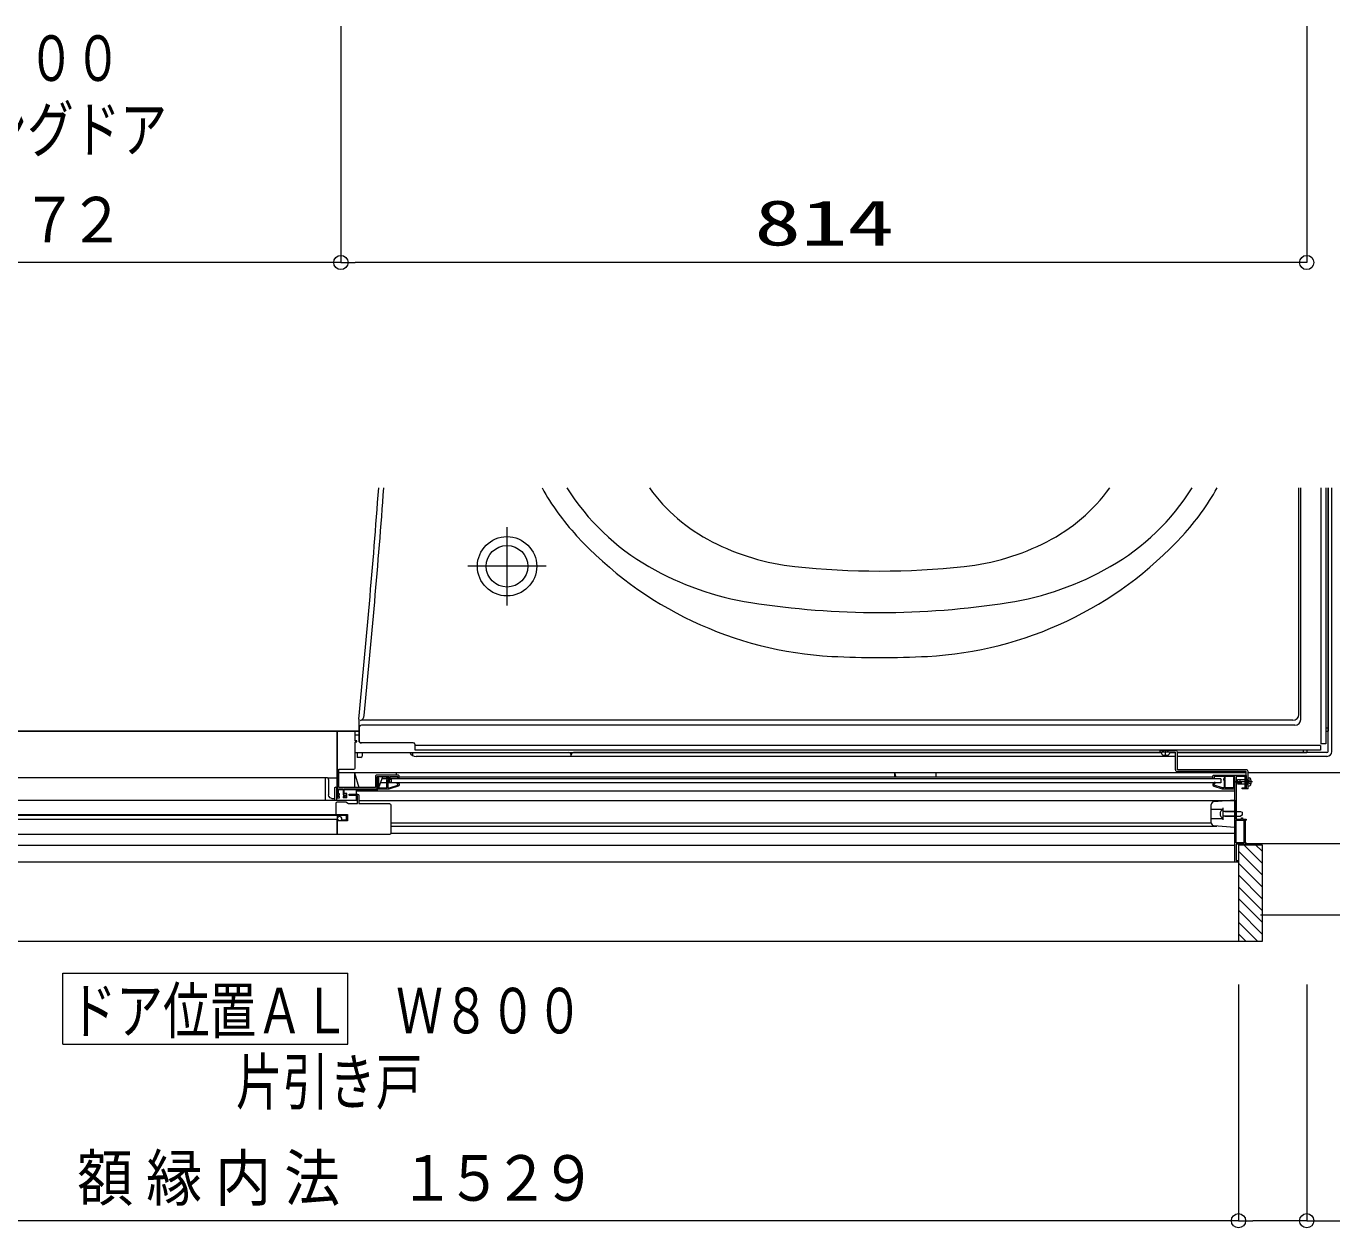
# Model space of a CAD drawing. Units: millimetres on the paper. Extents: x -305 to 305, y -152 to 152.
# Drawn here: x -138.9 to -83.9, y -52.3 to -1.7 of the extents above; entities that cross this region are included whole.
import ezdxf
from ezdxf.enums import TextEntityAlignment as Align

# ---------------------------------------------------------------- set-up
doc = ezdxf.new("R2010")
doc.units = ezdxf.units.MM
doc.linetypes.add('LONG_CHAIN', pattern=[21, 18, -1, 1, -1])
doc.layers.add('0-0_0', color=7, linetype='Continuous', lineweight=9)
doc.layers.add('0-1_VIEW0001', color=7, linetype='Continuous', lineweight=9)
doc.styles.add('ＭＳ ゴシック', font='')
doc.styles.get('ＭＳ ゴシック').set_extended_font_data('MS Gothic')

# ---------------------------------------------------------------- blocks, each defined once
blk = doc.blocks.new('_ORIGIN')
at = {"layer": '0-0_0'}
blk.add_line((0, 0), (-1, 0), dxfattribs=at)
blk.add_circle((0, 0), 0.5, dxfattribs=at)

msp = doc.modelspace()

# ---------------------------------------------------------------- linework, layer by layer
at = {"layer": '0-1_VIEW0001'}
for p, q in [((-125.634, -1.698), (-125.634, -11.657)), ((-125.634, -1.698), (-125.634, -11.657)), ((-84.934, -1.698), (-84.934, -11.657)), ((-126.234, -11.657), (-163.634, -11.657)), ((-85.534, -11.657), (-125.034, -11.657)), ((-85.264, -30.697), (-85.264, -21.157)), ((-85.184, -30.907), (-85.184, -21.157)), ((-84.334, -21.157), (-84.334, -31.932)), ((-84.134, -21.157), (-84.134, -31.932)), ((-84.034, -21.157), (-84.034, -31.407)), ((-84.034, -32.257), (-84.034, -21.157)), ((-83.874, -32.257), (-83.874, -21.157)), ((-124.884, -30.905), (-124.884, -31.803)), ((-124.866, -31.257), (-124.866, -31.795)), ((-85.514, -30.947), (-124.769, -30.947)), ((-85.434, -31.157), (-124.766, -31.157)), ((-84.134, -31.257), (-84.034, -31.257)), ((-162.259, -31.407), (-124.884, -31.407)), ((-124.884, -31.407), (-162.259, -31.407)), ((-125.809, -31.409), (-162.259, -31.409)), ((-125.809, -31.409), (-125.809, -33.859)), ((-125.084, -31.409), (-125.769, -31.409)), ((-125.034, -31.557), (-124.884, -31.557)), ((-122.584, -31.903), (-124.784, -31.903)), ((-122.584, -31.895), (-124.766, -31.895)), ((-84.134, -31.407), (-84.034, -31.407)), ((-125.034, -32.307), (-91.057, -32.307)), ((-124.95, -32.307), (-124.953, -32.507)), ((-124.739, -32.307), (-124.742, -32.458)), ((-122.605, -32.431), (-122.607, -32.307)), ((-122.509, -32.207), (-122.509, -31.97)), ((-84.359, -32.007), (-122.509, -32.007)), ((-84.359, -32.207), (-122.509, -32.207)), ((-115.993, -32.308), (-115.965, -32.336)), ((-115.934, -32.467), (-115.935, -32.406)), ((-115.934, -32.467), (-115.934, -32.407)), ((-91.057, -32.307), (-115.834, -32.307)), ((-91.109, -32.209), (-90.464, -32.209)), ((-91.109, -32.289), (-91.109, -32.209)), ((-90.464, -32.289), (-91.109, -32.289)), ((-91.059, -32.289), (-91.054, -32.345)), ((-90.996, -32.289), (-90.996, -32.209)), ((-90.966, -32.289), (-90.966, -32.207)), ((-90.884, -32.477), (-90.884, -32.207)), ((-90.884, -32.34), (-90.884, -32.207)), ((-90.801, -32.289), (-90.801, -32.207)), ((-90.771, -32.289), (-90.771, -32.209)), ((-90.709, -32.289), (-90.714, -32.345)), ((-90.71, -32.307), (-90.464, -32.307)), ((-90.464, -32.307), (-90.71, -32.307)), ((-90.464, -33.029), (-90.464, -32.289)), ((-90.384, -32.307), (-84.934, -32.307)), ((-84.084, -32.307), (-90.384, -32.307)), ((-85.084, -32.207), (-85.084, -32.307)), ((-84.934, -32.207), (-84.934, -32.307)), ((-84.359, -32.007), (-84.359, -32.207)), ((-84.134, -31.932), (-84.334, -31.932)), ((-124.792, -32.507), (-124.953, -32.507)), ((-115.934, -32.467), (-122.46, -32.467)), ((-90.464, -32.467), (-115.934, -32.467)), ((-84.084, -32.467), (-90.384, -32.467)), ((-126.284, -33.369), (-162.259, -33.369)), ((-126.284, -33.359), (-126.234, -33.359)), ((-126.284, -33.422), (-126.284, -33.359)), ((-126.284, -34.319), (-126.284, -33.422)), ((-126.196, -33.369), (-125.809, -33.369)), ((-126.159, -33.434), (-126.159, -34.085)), ((-87.484, -33.157), (-125.724, -33.158)), ((-125.058, -33.158), (-125.058, -33.774)), ((-125.058, -33.158), (-124.878, -33.774)), ((-123.209, -33.259), (-124.144, -33.259)), ((-124.094, -33.834), (-124.094, -33.408)), ((-123.884, -33.339), (-124.084, -33.859)), ((-88.559, -33.419), (-123.915, -33.419)), ((-88.884, -33.339), (-123.884, -33.339)), ((-123.699, -33.388), (-123.699, -33.359)), ((-123.678, -33.429), (-123.697, -33.395)), ((-123.694, -33.461), (-123.68, -33.447)), ((-123.684, -33.344), (-123.683, -33.344)), ((-123.67, -33.352), (-123.629, -33.425)), ((-123.628, -33.458), (-123.649, -33.48)), ((-123.639, -33.469), (-123.639, -33.485)), ((-123.632, -33.511), (-123.611, -33.547)), ((-123.608, -33.428), (-123.631, -33.452)), ((-123.624, -33.444), (-123.624, -33.448)), ((-123.565, -33.536), (-123.591, -33.491)), ((-123.589, -33.473), (-123.563, -33.447)), ((-123.589, -33.559), (-123.578, -33.559)), ((-123.509, -33.419), (-123.509, -33.579)), ((-123.308, -33.158), (-123.308, -33.259)), ((-123.259, -33.394), (-123.259, -33.419)), ((-123.234, -33.314), (-123.234, -33.369)), ((-123.184, -33.419), (-123.184, -33.284)), ((-102.308, -33.158), (-102.308, -33.339)), ((-102.308, -33.158), (-102.255, -33.339)), ((-100.558, -33.158), (-100.558, -33.339)), ((-87.484, -33.109), (-90.384, -33.109)), ((-88.884, -33.419), (-88.884, -33.284)), ((-88.859, -33.259), (-87.484, -33.259)), ((-88.834, -33.314), (-88.834, -33.369)), ((-88.809, -33.394), (-88.809, -33.419)), ((-88.559, -33.419), (-88.559, -33.579)), ((-88.509, -33.436), (-88.509, -33.436)), ((-88.444, -33.444), (-88.444, -33.448)), ((-88.398, -33.352), (-88.439, -33.425)), ((-88.439, -33.458), (-88.418, -33.48)), ((-88.39, -33.429), (-88.371, -33.395)), ((-88.373, -33.461), (-88.387, -33.447)), ((-88.384, -33.344), (-88.385, -33.344)), ((-88.369, -33.388), (-88.369, -33.359)), ((-87.974, -33.773), (-87.974, -33.408)), ((-87.216, -33.544), (-87.95, -33.544)), ((-87.853, -33.461), (-87.904, -33.536)), ((-87.828, -33.544), (-87.904, -33.536)), ((-87.904, -33.536), (-87.904, -33.551)), ((-87.828, -33.544), (-87.904, -33.544)), ((-87.853, -33.626), (-87.904, -33.551)), ((-87.886, -33.551), (-87.904, -33.551)), ((-87.886, -33.551), (-87.686, -33.611)), ((-87.439, -33.461), (-87.853, -33.461)), ((-87.828, -33.544), (-87.683, -33.587)), ((-87.739, -33.571), (-87.739, -33.461)), ((-87.484, -33.839), (-87.484, -33.109)), ((-87.484, -33.274), (-87.484, -33.819)), ((-87.404, -33.436), (-87.484, -33.436)), ((-87.439, -33.63), (-87.439, -33.436)), ((-87.428, -33.457), (-87.438, -33.457)), ((-87.404, -33.839), (-87.404, -33.109)), ((-75.684, -33.157), (-87.404, -33.157)), ((-87.404, -33.369), (-87.348, -33.374)), ((-125.886, -33.771), (-125.865, -33.759)), ((-125.886, -34.319), (-125.886, -33.771)), ((-125.865, -33.759), (-125.849, -33.759)), ((-125.809, -33.859), (-124.084, -33.859)), ((-125.784, -33.755), (-125.784, -33.614)), ((-125.784, -33.755), (-125.784, -33.76)), ((-125.284, -34.094), (-125.284, -34.074)), ((-125.269, -34.059), (-124.934, -34.059)), ((-124.949, -34.109), (-125.269, -34.109)), ((-124.984, -33.859), (-124.984, -34.319)), ((-124.984, -33.919), (-87.959, -33.919)), ((-124.884, -34.109), (-124.884, -34.444)), ((-124.109, -33.834), (-124.109, -33.799)), ((-88.559, -33.579), (-123.976, -33.579)), ((-123.219, -33.72), (-123.569, -33.829)), ((-123.274, -33.586), (-123.274, -33.584)), ((-123.233, -33.633), (-123.269, -33.597)), ((-123.259, -33.569), (-123.24, -33.569)), ((-123.229, -33.573), (-123.188, -33.615)), ((-123.184, -33.625), (-123.184, -33.672)), ((-88.884, -33.625), (-88.884, -33.672)), ((-88.838, -33.573), (-88.879, -33.615)), ((-88.849, -33.72), (-88.498, -33.829)), ((-88.839, -33.665), (-88.839, -33.644)), ((-88.834, -33.633), (-88.798, -33.597)), ((-88.809, -33.569), (-88.828, -33.569)), ((-88.485, -33.786), (-88.828, -33.679)), ((-88.794, -33.586), (-88.794, -33.584)), ((-88.469, -33.834), (-87.959, -33.834)), ((-87.959, -33.819), (-87.959, -33.799)), ((-87.853, -33.626), (-87.439, -33.626)), ((-87.739, -33.626), (-87.739, -33.596)), ((-87.405, -33.661), (-87.485, -33.661)), ((-87.404, -33.839), (-87.484, -33.839)), ((-87.429, -33.63), (-87.439, -33.63)), ((-87.404, -33.719), (-87.348, -33.714)), ((-124.934, -34.319), (-162.084, -34.319)), ((-126.009, -34.235), (-125.886, -34.235)), ((-125.834, -34.963), (-125.834, -34.427)), ((-125.821, -34.406), (-125.787, -34.386)), ((-125.78, -34.384), (-125.438, -34.384)), ((-125.689, -34.209), (-125.689, -34.159)), ((-125.384, -34.209), (-125.539, -34.209)), ((-125.43, -34.386), (-125.307, -34.457)), ((-125.3, -34.459), (-124.949, -34.459)), ((-124.934, -34.444), (-124.934, -34.124)), ((-124.884, -34.319), (-87.984, -34.319)), ((-124.869, -34.459), (-123.584, -34.459)), ((-123.534, -34.509), (-123.534, -35.709)), ((-88.959, -35.268), (-88.959, -34.5)), ((-87.959, -34.309), (-88.843, -34.375)), ((-88.459, -34.884), (-88.459, -34.634)), ((-87.959, -34.309), (-87.959, -35.459)), ((-162.084, -34.909), (-125.794, -34.909)), ((-125.404, -34.963), (-161.964, -34.963)), ((-161.914, -35.113), (-125.794, -35.113)), ((-125.794, -34.909), (-125.794, -35.759)), ((-125.794, -35.064), (-125.794, -35.134)), ((-125.794, -35.714), (-125.794, -35.147)), ((-125.359, -35.189), (-125.794, -35.189)), ((-125.789, -34.919), (-125.359, -34.919)), ((-125.787, -35.135), (-125.772, -35.126)), ((-125.765, -35.124), (-125.764, -35.124)), ((-125.754, -35.134), (-125.754, -35.139)), ((-125.729, -35.164), (-125.657, -35.164)), ((-125.651, -35.163), (-125.613, -35.148)), ((-125.594, -35.144), (-125.404, -35.144)), ((-125.404, -35.144), (-125.404, -34.963)), ((-125.359, -34.919), (-125.359, -35.189)), ((-88.959, -34.684), (-88.459, -34.684)), ((-88.959, -35.084), (-88.459, -35.084)), ((-87.959, -34.784), (-88.459, -34.784)), ((-88.459, -35.134), (-88.459, -34.884)), ((-87.959, -34.984), (-88.459, -34.984)), ((-88.389, -34.784), (-87.729, -34.784)), ((-88.389, -34.984), (-87.729, -34.984)), ((-87.729, -34.784), (-87.659, -34.819)), ((-87.659, -34.949), (-87.729, -34.984)), ((-87.659, -34.819), (-87.659, -34.949)), ((-87.534, -35.154), (-87.484, -35.154)), ((-87.484, -35.124), (-87.484, -35.154)), ((-125.794, -35.759), (-163.794, -35.759)), ((-123.584, -35.759), (-125.819, -35.759)), ((-123.534, -35.262), (-88.959, -35.262)), ((-123.534, -35.402), (-88.716, -35.402)), ((-123.534, -35.709), (-87.984, -35.709)), ((-87.959, -35.459), (-88.843, -35.393)), ((-162.206, -36.204), (-87.959, -36.204)), ((-87.809, -36.187), (-87.809, -40.262)), ((-87.809, -36.187), (-86.809, -36.187)), ((-86.809, -36.967), (-87.59, -36.187)), ((-86.809, -36.467), (-87.09, -36.187)), ((-86.809, -36.187), (-86.809, -40.262)), ((-86.809, -37.462), (-87.809, -36.463)), ((-161.225, -36.909), (-87.809, -36.909)), ((-86.809, -37.962), (-87.809, -36.963)), ((-86.809, -38.462), (-87.809, -37.463)), ((-86.809, -38.963), (-87.809, -37.963)), ((-86.809, -39.457), (-87.809, -38.457)), ((-86.809, -39.953), (-87.809, -38.952)), ((-86.995, -40.262), (-87.809, -39.448)), ((-75.684, -39.157), (-86.884, -39.157)), ((-87.49, -40.262), (-87.809, -39.943)), ((-86.809, -40.262), (-165.234, -40.262)), ((-137.345, -44.597), (-137.345, -41.597)), ((-137.345, -41.597), (-125.345, -41.597)), ((-125.345, -44.597), (-125.345, -41.597)), ((-87.809, -42.074), (-87.809, -52.033)), ((-87.809, -42.074), (-87.809, -52.033)), ((-84.934, -42.074), (-84.934, -52.033)), ((-137.345, -44.597), (-125.345, -44.597)), ((-88.409, -52.033), (-163.634, -52.033)), ((-85.534, -52.033), (-87.209, -52.033)), ((-84.934, -52.033), (-79.546, -52.033))]:
    msp.add_line(p, q, dxfattribs=at)
at = {"layer": '0-1_VIEW0001', "linetype": 'LONG_CHAIN'}
for p, q in [((-118.634, -26.107), (-118.634, -22.807)), ((-116.984, -24.457), (-120.284, -24.457)), ((-73.87, -36.157), (-87.484, -36.157))]:
    msp.add_line(p, q, dxfattribs=at)
at = {"layer": '0-1_VIEW0001'}
for points in [[(-125.769, -31.409), (-125.779, -31.413), (-125.784, -31.424)], [(-125.784, -31.424), (-125.784, -34.209), (-125.689, -34.209)], [(-125.034, -31.459), (-125.048, -31.424), (-125.084, -31.409)], [(-125.034, -32.959), (-125.034, -31.849), (-124.959, -31.849), (-124.959, -31.809), (-125.034, -31.809), (-125.034, -31.459)], [(-87.484, -33.029), (-90.384, -33.029), (-90.384, -32.289)], [(-124.169, -33.284), (-124.169, -33.774), (-125.724, -33.774), (-125.724, -33.009), (-125.084, -33.009)], [(-125.084, -33.009), (-125.048, -32.994), (-125.034, -32.959)], [(-126.234, -33.359), (-126.226, -33.359), (-126.218, -33.36), (-126.203, -33.365), (-126.196, -33.369), (-126.183, -33.378), (-126.177, -33.384), (-126.167, -33.399), (-126.163, -33.407), (-126.161, -33.416)], [(-124.144, -33.259), (-124.161, -33.266), (-124.169, -33.284)], [(-124.109, -33.819), (-124.109, -33.314), (-123.604, -33.314), (-123.604, -33.418)], [(-124.099, -33.396), (-124.091, -33.347), (-124.049, -33.374)], [(-124.094, -33.408), (-124.095, -33.401), (-124.099, -33.396)], [(-124.049, -33.374), (-124.049, -33.789), (-123.699, -33.789), (-123.699, -33.472)], [(-123.699, -33.359), (-123.694, -33.348), (-123.684, -33.344)], [(-123.697, -33.395), (-123.698, -33.392), (-123.699, -33.388)], [(-123.699, -33.472), (-123.698, -33.466), (-123.694, -33.461)], [(-123.683, -33.344), (-123.675, -33.346), (-123.67, -33.352)], [(-123.68, -33.447), (-123.676, -33.439), (-123.678, -33.429)], [(-123.649, -33.48), (-123.653, -33.484), (-123.654, -33.49)], [(-123.654, -33.49), (-123.654, -33.789), (-123.599, -33.789)], [(-123.631, -33.452), (-123.637, -33.46), (-123.639, -33.469)], [(-123.639, -33.485), (-123.637, -33.499), (-123.632, -33.511)], [(-123.629, -33.425), (-123.625, -33.434), (-123.624, -33.444)], [(-123.624, -33.448), (-123.625, -33.454), (-123.628, -33.458)], [(-123.611, -33.547), (-123.602, -33.556), (-123.589, -33.559)], [(-123.604, -33.418), (-123.605, -33.424), (-123.608, -33.428)], [(-123.591, -33.491), (-123.593, -33.482), (-123.589, -33.473)], [(-123.578, -33.559), (-123.565, -33.551), (-123.565, -33.536)], [(-123.563, -33.447), (-123.56, -33.442), (-123.559, -33.436)], [(-123.559, -33.436), (-123.559, -33.314), (-123.234, -33.314)], [(-123.234, -33.369), (-123.237, -33.376), (-123.244, -33.379), (-123.254, -33.383), (-123.259, -33.394)], [(-123.184, -33.284), (-123.191, -33.266), (-123.209, -33.259)], [(-88.884, -33.284), (-88.876, -33.266), (-88.859, -33.259)], [(-87.959, -36.909), (-87.959, -33.314), (-88.834, -33.314)], [(-88.834, -33.369), (-88.831, -33.376), (-88.824, -33.379), (-88.813, -33.383), (-88.809, -33.394)], [(-88.414, -33.49), (-88.414, -33.789), (-88.469, -33.789)], [(-88.439, -33.425), (-88.443, -33.434), (-88.444, -33.444)], [(-88.444, -33.448), (-88.443, -33.454), (-88.439, -33.458)], [(-88.418, -33.48), (-88.415, -33.484), (-88.414, -33.49)], [(-88.385, -33.344), (-88.393, -33.346), (-88.398, -33.352)], [(-88.387, -33.447), (-88.391, -33.439), (-88.39, -33.429)], [(-88.369, -33.359), (-88.373, -33.348), (-88.384, -33.344)], [(-88.369, -33.472), (-88.37, -33.466), (-88.373, -33.461)], [(-88.371, -33.395), (-88.369, -33.392), (-88.369, -33.388)], [(-88.019, -33.374), (-88.019, -33.789), (-88.369, -33.789), (-88.369, -33.472)], [(-87.969, -33.396), (-87.977, -33.347), (-88.019, -33.374)], [(-87.974, -33.408), (-87.973, -33.401), (-87.969, -33.396)], [(-87.484, -33.834), (-87.659, -33.834), (-87.659, -33.794), (-87.529, -33.794), (-87.529, -33.314), (-87.909, -33.314), (-87.909, -35.109), (-87.684, -35.109), (-87.684, -35.059), (-87.639, -35.059), (-87.639, -35.109), (-87.499, -35.109)], [(-87.286, -33.441), (-87.376, -33.487), (-87.407, -33.544)], [(-87.286, -33.646), (-87.376, -33.601), (-87.407, -33.544)], [(-126.009, -34.235), (-126.091, -34.211), (-126.148, -34.14), (-126.159, -34.085)], [(-125.806, -34.319), (-125.806, -33.774), (-125.849, -33.759)], [(-125.689, -34.159), (-125.744, -34.159), (-125.744, -34.084), (-125.689, -34.084), (-125.689, -34.044), (-125.734, -34.044), (-125.734, -33.834), (-125.539, -33.834), (-125.539, -34.084), (-125.434, -34.084), (-125.434, -34.159), (-125.539, -34.159), (-125.539, -34.209)], [(-125.384, -34.209), (-125.384, -34.034), (-125.489, -34.034), (-125.489, -33.834), (-123.599, -33.834)], [(-125.284, -34.074), (-125.279, -34.063), (-125.269, -34.059)], [(-125.269, -34.109), (-125.279, -34.105), (-125.284, -34.094)], [(-124.934, -34.124), (-124.938, -34.113), (-124.949, -34.109)], [(-124.934, -34.059), (-124.898, -34.074), (-124.884, -34.109)], [(-123.599, -33.789), (-123.591, -33.788), (-123.583, -33.786)], [(-123.569, -33.829), (-123.584, -33.833), (-123.599, -33.834)], [(-123.583, -33.786), (-123.229, -33.676), (-123.229, -33.644)], [(-123.274, -33.584), (-123.269, -33.573), (-123.259, -33.569)], [(-123.269, -33.597), (-123.273, -33.592), (-123.274, -33.586)], [(-123.24, -33.569), (-123.234, -33.57), (-123.229, -33.573)], [(-123.229, -33.644), (-123.23, -33.638), (-123.233, -33.633)], [(-123.184, -33.672), (-123.194, -33.702), (-123.219, -33.72)], [(-123.188, -33.615), (-123.185, -33.619), (-123.184, -33.625)], [(-88.879, -33.615), (-88.883, -33.619), (-88.884, -33.625)], [(-88.884, -33.672), (-88.874, -33.702), (-88.849, -33.72)], [(-88.839, -33.644), (-88.838, -33.638), (-88.834, -33.633)], [(-88.828, -33.679), (-88.836, -33.674), (-88.839, -33.665)], [(-88.828, -33.569), (-88.833, -33.57), (-88.838, -33.573)], [(-88.794, -33.584), (-88.798, -33.573), (-88.809, -33.569)], [(-88.798, -33.597), (-88.795, -33.592), (-88.794, -33.586)], [(-88.498, -33.829), (-88.484, -33.833), (-88.469, -33.834)], [(-88.469, -33.789), (-88.477, -33.788), (-88.485, -33.786)], [(-87.959, -33.799), (-87.961, -33.791), (-87.966, -33.786), (-87.972, -33.781), (-87.974, -33.773)], [(-125.834, -34.427), (-125.83, -34.415), (-125.821, -34.406)], [(-125.787, -34.386), (-125.784, -34.385), (-125.78, -34.384)], [(-125.438, -34.384), (-125.434, -34.385), (-125.43, -34.386)], [(-125.307, -34.457), (-125.304, -34.458), (-125.3, -34.459)], [(-124.949, -34.459), (-124.938, -34.455), (-124.934, -34.444)], [(-124.884, -34.444), (-124.879, -34.455), (-124.869, -34.459)], [(-123.584, -34.459), (-123.548, -34.474), (-123.534, -34.509)], [(-125.794, -35.147), (-125.792, -35.14), (-125.787, -35.135)], [(-125.772, -35.126), (-125.769, -35.125), (-125.765, -35.124)], [(-125.764, -35.124), (-125.757, -35.127), (-125.754, -35.134)], [(-125.754, -35.139), (-125.746, -35.157), (-125.729, -35.164)], [(-125.657, -35.164), (-125.654, -35.164), (-125.651, -35.163)], [(-125.613, -35.148), (-125.604, -35.145), (-125.594, -35.144)], [(-87.534, -35.154), (-87.534, -36.114), (-87.484, -36.114), (-87.484, -36.159), (-87.909, -36.159), (-87.909, -36.859), (-87.809, -36.859), (-87.809, -36.909)], [(-87.499, -35.109), (-87.488, -35.113), (-87.484, -35.124)], [(-123.534, -35.709), (-123.548, -35.744), (-123.584, -35.759)]]:
    msp.add_lwpolyline(points, dxfattribs=at)
msp.add_lwpolyline([(-87.909, -35.154), (-87.579, -35.154), (-87.579, -36.114), (-87.909, -36.114)], close=True, dxfattribs=at)
for radius in [1.25, 0.875]:
    msp.add_circle((-118.634, -24.457), radius, dxfattribs=at)
for centre, radius, start, end in [((-523.934, 8.593), 401, 354.34726, 355.74534), ((-523.934, 8.593), 401.215, 354.37293, 355.74763), ((-107.665, -15.803), 10.9, 209.4219, 222.5081), ((-107.665, -15.803), 10, 212.3743, 240.0847), ((-106.567, -16.748), 7.5, 216.007, 242.8701), ((-99.301, -16.748), 7.5, 297.1299, 323.993), ((-98.203, -15.803), 10, 299.9153, 327.6257), ((-98.203, -15.803), 10.9, 317.4919, 330.5781), ((-104.089, -12.526), 15.75, 222.5081, 266.8682), ((-105.427, -14.523), 10, 242.8701, 263.8442), ((-101.778, -12.526), 15.75, 273.1318, 317.4919), ((-100.441, -14.523), 10, 276.1558, 297.1299), ((-106.418, -13.636), 12.5, 240.0847, 261.0922), ((-102.934, 8.593), 33.25, 263.8442, 276.1558), ((-99.45, -13.636), 12.5, 278.9078, 299.9153), ((-102.934, 8.593), 35, 261.0922, 278.9078), ((-102.934, 8.593), 36.9, 266.8682, 273.1318), ((-124.901, -30.723), 0.25, 292.1779, 354.3729), ((-85.514, -30.697), 0.25, 270, 0), ((-124.766, -31.257), 0.1, 90, 180), ((-124.769, -31.047), 0.1, 90, 112.1779), ((-85.434, -30.907), 0.25, 270, 0), ((-124.784, -31.803), 0.1, 180, 270), ((-124.766, -31.795), 0.1, 180, 270), ((-122.584, -31.97), 0.075, 0, 90), ((-122.584, -31.978), 0.075, 0, 90), ((-124.792, -32.457), 0.05, 270, 359), ((-122.46, -32.157), 0.31, 208.9494, 270), ((-116.035, -32.407), 0.1, 1.0171, 90), ((-115.834, -32.407), 0.1, 90, 180), ((-90.989, -32.339), 0.065, 185, 254.1191), ((-90.884, -31.969), 0.45, 254.1191, 285.8809), ((-90.778, -32.339), 0.065, 285.8809, 355), ((-90.464, -32.289), 0.08, 0, 90), ((-84.084, -32.257), 0.05, 270, 0), ((-84.084, -32.257), 0.21, 270, 0), ((-126.234, -33.434), 0.075, 0, 14.0074), ((-90.384, -33.029), 0.08, 180, 270), ((-87.484, -33.109), 0.08, 0, 90), ((-87.429, -33.432), 0.025, 271.0626, 0), ((-87.354, -33.439), 0.065, 15.8809, 85), ((-87.724, -33.544), 0.45, 344.1191, 15.8809), ((-87.686, -33.599), 0.0124, 270, 77.191), ((-87.429, -33.655), 0.025, 0, 90), ((-87.354, -33.649), 0.065, 275, 344.1191), ((-88.834, -34.5), 0.125, 94.2892, 180), ((-125.697, -35.112), 0.108, 342.5612, 153.5989), ((-88.374, -34.884), 0.21, 117.281, 242.719), ((-88.467, -34.704), 0.0077, 0, 117.281), ((-88.467, -35.064), 0.0077, 242.719, 0), ((-88.834, -35.268), 0.125, 180, 265.7108)]:
    msp.add_arc(centre, radius, start, end, dxfattribs=at)

# ---------------------------------------------------------------- block references
at = {"layer": '0-1_VIEW0001', "xscale": 0.6, "yscale": 0.6}
for p in [(-125.634, -11.657), (-84.934, -11.657), (-87.809, -52.033), (-84.934, -52.033)]:
    msp.add_blockref('_ORIGIN', p, dxfattribs=at)
at = {"layer": '0-1_VIEW0001', "xscale": 0.6, "yscale": 0.6, "rotation": 180}
for p in [(-125.634, -11.657), (-87.809, -52.033)]:
    msp.add_blockref('_ORIGIN', p, dxfattribs=at)

# ---------------------------------------------------------------- texts
at = {"layer": '0-1_VIEW0001', "style": 'ＭＳ ゴシック'}
for s, width, p in [('ドア位置ＡＬ\u3000Ｗ８００', 0.75, (-156.509, -4.584)), ('２枚折りドア／スイングドア', 0.75, (-158.509, -7.581)), ('７', 0.9, (-139.087, -11.391)), ('２', 0.9, (-137.099, -11.391)), ('814', 1.5, (-108.207, -11.518)), ('ドア位置ＡＬ\u3000Ｗ８００', 0.75, (-137.06, -44.716)), ('片引き戸', 0.75, (-130.06, -47.713)), ('額', 0.9, (-136.747, -51.767)), ('縁', 0.9, (-133.839, -51.767)), ('内', 0.9, (-130.931, -51.767)), ('法', 0.9, (-128.023, -51.767)), ('１', 0.9, (-123.183, -51.767)), ('５', 0.9, (-121.195, -51.767)), ('２', 0.9, (-119.207, -51.767)), ('９', 0.9, (-117.219, -51.767))]:
    msp.add_text(s, height=1.921, dxfattribs=dict(at, width=width)).set_placement(p, align=Align.BOTTOM_LEFT)

doc.saveas('drawing.dxf')
